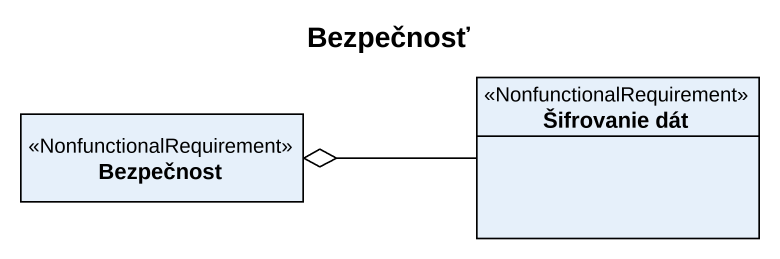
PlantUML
@startuml
title Bezpečnosť
hide circle
hide empty members
class Bezpečnost <<NonfunctionalRequirement>>
class "Šifrovanie dát" as Šifrovanie_dát <<NonfunctionalRequirement>>
Šifrovanie_dát -left-o Bezpečnost
@enduml
